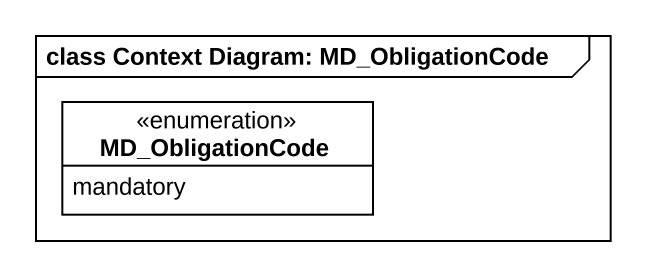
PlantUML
@startuml
mainframe class Context Diagram: MD_ObligationCode
hide circle
hide empty members
enum MD_ObligationCode #FFFFFF {
  mandatory
}
@enduml
